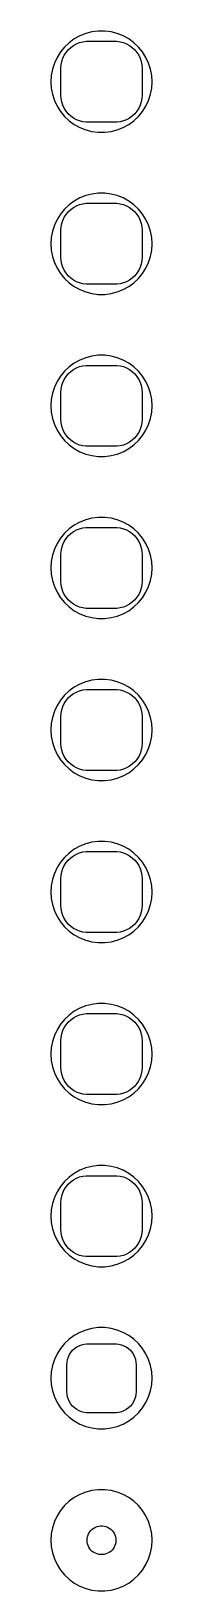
# Model space of a CAD drawing. Header units: metres. Extents: x -8 to 8, y 233 to 463.
import ezdxf

# ---------------------------------------------------------------- set-up
doc = ezdxf.new("R2010")
doc.units = ezdxf.units.M

msp = doc.modelspace()

# ---------------------------------------------------------------- linework, layer by layer
for p, q in [((-4.01869, 462.332), (-4.78067, 461.779)), ((-3.19334, 462.786), (-4.01869, 462.332)), ((-2.31763, 463.133), (-3.19334, 462.786)), ((-2.74951, 461.929), (-2.25116, 461.992)), ((-1.40535, 463.367), (-2.31763, 463.133)), ((-2.25116, 461.992), (2.25116, 461.992)), ((-0.470917, 463.485), (-1.40535, 463.367)), ((0.470917, 463.485), (-0.470917, 463.485)), ((1.40535, 463.367), (0.470917, 463.485)), ((2.31763, 463.133), (1.40535, 463.367)), ((2.25116, 461.992), (2.74951, 461.929)), ((3.19334, 462.786), (2.31763, 463.133)), ((4.01869, 462.332), (3.19334, 462.786)), ((4.78067, 461.779), (4.01869, 462.332)), ((-6.06763, 460.408), (-6.5723, 459.613)), ((-5.46725, 461.134), (-6.06763, 460.408)), ((-5.7191, 459.472), (-5.50522, 459.927)), ((-5.50522, 459.927), (-5.23605, 460.351)), ((-4.78067, 461.779), (-5.46725, 461.134)), ((-5.23605, 460.351), (-4.91586, 460.738)), ((-4.91586, 460.738), (-4.54968, 461.082)), ((-4.54968, 461.082), (-4.1433, 461.377)), ((-4.1433, 461.377), (-3.70311, 461.619)), ((-3.70311, 461.619), (-3.23605, 461.804)), ((-3.23605, 461.804), (-2.74951, 461.929)), ((2.74951, 461.929), (3.23605, 461.804)), ((3.23605, 461.804), (3.70311, 461.619)), ((3.70311, 461.619), (4.1433, 461.377)), ((4.1433, 461.377), (4.54968, 461.082)), ((4.54968, 461.082), (4.91586, 460.738)), ((5.46725, 461.134), (4.78067, 461.779)), ((4.91586, 460.738), (5.23605, 460.351)), ((5.23605, 460.351), (5.50522, 459.927)), ((6.06763, 460.408), (5.46725, 461.134)), ((5.50522, 459.927), (5.7191, 459.472)), ((6.5723, 459.613), (6.06763, 460.408)), ((-7.26436, 457.865), (-7.44086, 456.94)), ((-6.97331, 458.761), (-7.26436, 457.865)), ((-6.5723, 459.613), (-6.97331, 458.761)), ((-6, 458), (-5.96844, 458.501)), ((-6, 454), (-6, 458)), ((-5.96844, 458.501), (-5.87433, 458.995)), ((-5.87433, 458.995), (-5.7191, 459.472)), ((5.7191, 459.472), (5.87433, 458.995)), ((5.87433, 458.995), (5.96844, 458.501)), ((5.96844, 458.501), (6, 458)), ((6, 458), (6, 454)), ((6.97331, 458.761), (6.5723, 459.613)), ((7.26436, 457.865), (6.97331, 458.761)), ((7.44086, 456.94), (7.26436, 457.865)), ((-7.44086, 456.94), (-7.5, 456)), ((-7.5, 456), (-7.44086, 455.06)), ((-7.44086, 455.06), (-7.26436, 454.135)), ((7.26436, 454.135), (7.44086, 455.06)), ((7.5, 456), (7.44086, 456.94)), ((7.44086, 455.06), (7.5, 456)), ((-7.26436, 454.135), (-6.97331, 453.239)), ((-6.97331, 453.239), (-6.5723, 452.387)), ((-5.96844, 453.499), (-6, 454)), ((-5.87433, 453.005), (-5.96844, 453.499)), ((-5.7191, 452.528), (-5.87433, 453.005)), ((5.87433, 453.005), (5.7191, 452.528)), ((5.96844, 453.499), (5.87433, 453.005)), ((6, 454), (5.96844, 453.499)), ((6.5723, 452.387), (6.97331, 453.239)), ((6.97331, 453.239), (7.26436, 454.135)), ((-6.5723, 452.387), (-6.06763, 451.592)), ((-6.06763, 451.592), (-5.46725, 450.866)), ((-5.50522, 452.073), (-5.7191, 452.528)), ((-5.23605, 451.649), (-5.50522, 452.073)), ((-5.46725, 450.866), (-4.78067, 450.221)), ((-4.91586, 451.262), (-5.23605, 451.649)), ((-4.54968, 450.918), (-4.91586, 451.262)), ((-4.1433, 450.623), (-4.54968, 450.918)), ((-3.70311, 450.381), (-4.1433, 450.623)), ((4.1433, 450.623), (3.70311, 450.381)), ((4.54968, 450.918), (4.1433, 450.623)), ((4.91586, 451.262), (4.54968, 450.918)), ((4.78067, 450.221), (5.46725, 450.866)), ((5.23605, 451.649), (4.91586, 451.262)), ((5.50522, 452.073), (5.23605, 451.649)), ((5.46725, 450.866), (6.06763, 451.592)), ((5.7191, 452.528), (5.50522, 452.073)), ((6.06763, 451.592), (6.5723, 452.387)), ((-4.78067, 450.221), (-4.01869, 449.668)), ((-4.01869, 449.668), (-3.19334, 449.214)), ((-3.23605, 450.196), (-3.70311, 450.381)), ((-2.74951, 450.071), (-3.23605, 450.196)), ((-3.19334, 449.214), (-2.31763, 448.867)), ((-2.25116, 450.008), (-2.74951, 450.071)), ((-2.31763, 448.867), (-1.40535, 448.633)), ((2.25116, 450.008), (-2.25116, 450.008)), ((-1.40535, 448.633), (-0.470917, 448.515)), ((-0.470917, 448.515), (0.470917, 448.515)), ((0.470917, 448.515), (1.40535, 448.633)), ((1.40535, 448.633), (2.31763, 448.867)), ((2.74951, 450.071), (2.25116, 450.008)), ((2.31763, 448.867), (3.19334, 449.214)), ((3.23605, 450.196), (2.74951, 450.071)), ((3.19334, 449.214), (4.01869, 449.668)), ((3.70311, 450.381), (3.23605, 450.196)), ((4.01869, 449.668), (4.78067, 450.221)), ((-2.31763, 439.133), (-3.19334, 438.786)), ((-1.40535, 439.367), (-2.31763, 439.133)), ((-0.470917, 439.485), (-1.40535, 439.367)), ((0.470917, 439.485), (-0.470917, 439.485)), ((1.40535, 439.367), (0.470917, 439.485)), ((2.31763, 439.133), (1.40535, 439.367)), ((3.19334, 438.786), (2.31763, 439.133)), ((-5.46725, 437.134), (-6.06763, 436.408)), ((-4.78067, 437.779), (-5.46725, 437.134)), ((-5.23605, 436.351), (-4.91586, 436.738)), ((-4.91586, 436.738), (-4.54968, 437.082)), ((-4.01869, 438.332), (-4.78067, 437.779)), ((-4.54968, 437.082), (-4.1433, 437.377)), ((-4.1433, 437.377), (-3.70311, 437.619)), ((-3.19334, 438.786), (-4.01869, 438.332)), ((-3.70311, 437.619), (-3.23605, 437.804)), ((-3.23605, 437.804), (-2.74951, 437.929)), ((-2.74951, 437.929), (-2.25116, 437.992)), ((-2.25116, 437.992), (2.25116, 437.992)), ((2.25116, 437.992), (2.74951, 437.929)), ((2.74951, 437.929), (3.23605, 437.804)), ((4.01869, 438.332), (3.19334, 438.786)), ((3.23605, 437.804), (3.70311, 437.619)), ((3.70311, 437.619), (4.1433, 437.377)), ((4.78067, 437.779), (4.01869, 438.332)), ((4.1433, 437.377), (4.54968, 437.082)), ((4.54968, 437.082), (4.91586, 436.738)), ((5.46725, 437.134), (4.78067, 437.779)), ((4.91586, 436.738), (5.23605, 436.351)), ((6.06763, 436.408), (5.46725, 437.134)), ((-6.97331, 434.761), (-7.26436, 433.865)), ((-6.5723, 435.613), (-6.97331, 434.761)), ((-6.06763, 436.408), (-6.5723, 435.613)), ((-6, 434), (-5.96844, 434.501)), ((-5.96844, 434.501), (-5.87433, 434.995)), ((-5.87433, 434.995), (-5.7191, 435.472)), ((-5.7191, 435.472), (-5.50522, 435.927)), ((-5.50522, 435.927), (-5.23605, 436.351)), ((5.23605, 436.351), (5.50522, 435.927)), ((5.50522, 435.927), (5.7191, 435.472)), ((5.7191, 435.472), (5.87433, 434.995)), ((5.87433, 434.995), (5.96844, 434.501)), ((5.96844, 434.501), (6, 434)), ((6.5723, 435.613), (6.06763, 436.408)), ((6.97331, 434.761), (6.5723, 435.613)), ((7.26436, 433.865), (6.97331, 434.761)), ((-7.44086, 432.94), (-7.5, 432)), ((-7.5, 432), (-7.44086, 431.06)), ((-7.26436, 433.865), (-7.44086, 432.94)), ((-6, 430), (-6, 434)), ((6, 434), (6, 430)), ((7.44086, 432.94), (7.26436, 433.865)), ((7.5, 432), (7.44086, 432.94)), ((7.44086, 431.06), (7.5, 432)), ((-7.44086, 431.06), (-7.26436, 430.135)), ((-7.26436, 430.135), (-6.97331, 429.239)), ((-5.96844, 429.499), (-6, 430)), ((6, 430), (5.96844, 429.499)), ((6.97331, 429.239), (7.26436, 430.135)), ((7.26436, 430.135), (7.44086, 431.06)), ((-6.97331, 429.239), (-6.5723, 428.387)), ((-6.5723, 428.387), (-6.06763, 427.592)), ((-6.06763, 427.592), (-5.46725, 426.866)), ((-5.87433, 429.005), (-5.96844, 429.499)), ((-5.7191, 428.528), (-5.87433, 429.005)), ((-5.50522, 428.073), (-5.7191, 428.528)), ((-5.23605, 427.649), (-5.50522, 428.073)), ((-4.91586, 427.262), (-5.23605, 427.649)), ((5.23605, 427.649), (4.91586, 427.262)), ((5.50522, 428.073), (5.23605, 427.649)), ((5.46725, 426.866), (6.06763, 427.592)), ((5.7191, 428.528), (5.50522, 428.073)), ((5.87433, 429.005), (5.7191, 428.528)), ((5.96844, 429.499), (5.87433, 429.005)), ((6.06763, 427.592), (6.5723, 428.387)), ((6.5723, 428.387), (6.97331, 429.239)), ((-5.46725, 426.866), (-4.78067, 426.221)), ((-4.54968, 426.918), (-4.91586, 427.262)), ((-4.78067, 426.221), (-4.01869, 425.668)), ((-4.1433, 426.623), (-4.54968, 426.918)), ((-3.70311, 426.381), (-4.1433, 426.623)), ((-4.01869, 425.668), (-3.19334, 425.214)), ((-3.23605, 426.196), (-3.70311, 426.381)), ((-2.74951, 426.071), (-3.23605, 426.196)), ((-3.19334, 425.214), (-2.31763, 424.867)), ((-2.25116, 426.008), (-2.74951, 426.071)), ((2.25116, 426.008), (-2.25116, 426.008)), ((2.74951, 426.071), (2.25116, 426.008)), ((2.31763, 424.867), (3.19334, 425.214)), ((3.23605, 426.196), (2.74951, 426.071)), ((3.19334, 425.214), (4.01869, 425.668)), ((3.70311, 426.381), (3.23605, 426.196)), ((4.1433, 426.623), (3.70311, 426.381)), ((4.01869, 425.668), (4.78067, 426.221)), ((4.54968, 426.918), (4.1433, 426.623)), ((4.91586, 427.262), (4.54968, 426.918)), ((4.78067, 426.221), (5.46725, 426.866)), ((-2.31763, 424.867), (-1.40535, 424.633)), ((-1.40535, 424.633), (-0.470917, 424.515)), ((-0.470917, 424.515), (0.470917, 424.515)), ((0.470917, 424.515), (1.40535, 424.633)), ((1.40535, 424.633), (2.31763, 424.867)), ((-4.78067, 413.779), (-5.46725, 413.134)), ((-4.01869, 414.332), (-4.78067, 413.779)), ((-4.1433, 413.377), (-3.70311, 413.619)), ((-3.19334, 414.786), (-4.01869, 414.332)), ((-3.70311, 413.619), (-3.23605, 413.804)), ((-3.23605, 413.804), (-2.74951, 413.929)), ((-2.31763, 415.133), (-3.19334, 414.786)), ((-2.74951, 413.929), (-2.25116, 413.992)), ((-1.40535, 415.367), (-2.31763, 415.133)), ((-2.25116, 413.992), (2.25116, 413.992)), ((-0.470917, 415.485), (-1.40535, 415.367)), ((0.470917, 415.485), (-0.470917, 415.485)), ((1.40535, 415.367), (0.470917, 415.485)), ((2.31763, 415.133), (1.40535, 415.367)), ((2.25116, 413.992), (2.74951, 413.929)), ((3.19334, 414.786), (2.31763, 415.133)), ((2.74951, 413.929), (3.23605, 413.804)), ((4.01869, 414.332), (3.19334, 414.786)), ((3.23605, 413.804), (3.70311, 413.619)), ((3.70311, 413.619), (4.1433, 413.377)), ((4.78067, 413.779), (4.01869, 414.332)), ((5.46725, 413.134), (4.78067, 413.779)), ((-6.5723, 411.613), (-6.97331, 410.761)), ((-6.06763, 412.408), (-6.5723, 411.613)), ((-5.46725, 413.134), (-6.06763, 412.408)), ((-5.87433, 410.995), (-5.7191, 411.472)), ((-5.7191, 411.472), (-5.50522, 411.927)), ((-5.50522, 411.927), (-5.23605, 412.351)), ((-5.23605, 412.351), (-4.91586, 412.738)), ((-4.91586, 412.738), (-4.54968, 413.082)), ((-4.54968, 413.082), (-4.1433, 413.377)), ((4.1433, 413.377), (4.54968, 413.082)), ((4.54968, 413.082), (4.91586, 412.738)), ((4.91586, 412.738), (5.23605, 412.351)), ((5.23605, 412.351), (5.50522, 411.927)), ((6.06763, 412.408), (5.46725, 413.134)), ((5.50522, 411.927), (5.7191, 411.472)), ((5.7191, 411.472), (5.87433, 410.995)), ((6.5723, 411.613), (6.06763, 412.408)), ((6.97331, 410.761), (6.5723, 411.613)), ((-7.44086, 408.94), (-7.5, 408)), ((-7.26436, 409.865), (-7.44086, 408.94)), ((-6.97331, 410.761), (-7.26436, 409.865)), ((-6, 410), (-5.96844, 410.501)), ((-6, 406), (-6, 410)), ((-5.96844, 410.501), (-5.87433, 410.995)), ((5.87433, 410.995), (5.96844, 410.501)), ((5.96844, 410.501), (6, 410)), ((6, 410), (6, 406)), ((7.26436, 409.865), (6.97331, 410.761)), ((7.44086, 408.94), (7.26436, 409.865)), ((7.5, 408), (7.44086, 408.94)), ((-7.5, 408), (-7.44086, 407.06)), ((-7.44086, 407.06), (-7.26436, 406.135)), ((7.26436, 406.135), (7.44086, 407.06)), ((7.44086, 407.06), (7.5, 408)), ((-7.26436, 406.135), (-6.97331, 405.239)), ((-6.97331, 405.239), (-6.5723, 404.387)), ((-6.5723, 404.387), (-6.06763, 403.592)), ((-5.96844, 405.499), (-6, 406)), ((-5.87433, 405.005), (-5.96844, 405.499)), ((-5.7191, 404.528), (-5.87433, 405.005)), ((-5.50522, 404.073), (-5.7191, 404.528)), ((5.7191, 404.528), (5.50522, 404.073)), ((5.87433, 405.005), (5.7191, 404.528)), ((5.96844, 405.499), (5.87433, 405.005)), ((6, 406), (5.96844, 405.499)), ((6.06763, 403.592), (6.5723, 404.387)), ((6.5723, 404.387), (6.97331, 405.239)), ((6.97331, 405.239), (7.26436, 406.135)), ((-6.06763, 403.592), (-5.46725, 402.866)), ((-5.23605, 403.649), (-5.50522, 404.073)), ((-5.46725, 402.866), (-4.78067, 402.221)), ((-4.91586, 403.262), (-5.23605, 403.649)), ((-4.54968, 402.918), (-4.91586, 403.262)), ((-4.78067, 402.221), (-4.01869, 401.668)), ((-4.1433, 402.623), (-4.54968, 402.918)), ((-3.70311, 402.381), (-4.1433, 402.623)), ((-3.23605, 402.196), (-3.70311, 402.381)), ((-2.74951, 402.071), (-3.23605, 402.196)), ((-2.25116, 402.008), (-2.74951, 402.071)), ((2.25116, 402.008), (-2.25116, 402.008)), ((2.74951, 402.071), (2.25116, 402.008)), ((3.23605, 402.196), (2.74951, 402.071)), ((3.70311, 402.381), (3.23605, 402.196)), ((4.1433, 402.623), (3.70311, 402.381)), ((4.01869, 401.668), (4.78067, 402.221)), ((4.54968, 402.918), (4.1433, 402.623)), ((4.91586, 403.262), (4.54968, 402.918)), ((4.78067, 402.221), (5.46725, 402.866)), ((5.23605, 403.649), (4.91586, 403.262)), ((5.50522, 404.073), (5.23605, 403.649)), ((5.46725, 402.866), (6.06763, 403.592)), ((-4.01869, 401.668), (-3.19334, 401.214)), ((-3.19334, 401.214), (-2.31763, 400.867)), ((-2.31763, 400.867), (-1.40535, 400.633)), ((-1.40535, 400.633), (-0.470917, 400.515)), ((-0.470917, 400.515), (0.470917, 400.515)), ((0.470917, 400.515), (1.40535, 400.633)), ((1.40535, 400.633), (2.31763, 400.867)), ((2.31763, 400.867), (3.19334, 401.214)), ((3.19334, 401.214), (4.01869, 401.668)), ((-3.19334, 390.786), (-4.01869, 390.332)), ((-2.31763, 391.133), (-3.19334, 390.786)), ((-1.40535, 391.367), (-2.31763, 391.133)), ((-0.470917, 391.485), (-1.40535, 391.367)), ((0.470917, 391.485), (-0.470917, 391.485)), ((1.40535, 391.367), (0.470917, 391.485)), ((2.31763, 391.133), (1.40535, 391.367)), ((3.19334, 390.786), (2.31763, 391.133)), ((4.01869, 390.332), (3.19334, 390.786)), ((-6.06763, 388.408), (-6.5723, 387.613)), ((-5.46725, 389.134), (-6.06763, 388.408)), ((-5.50522, 387.927), (-5.23605, 388.351)), ((-4.78067, 389.779), (-5.46725, 389.134)), ((-5.23605, 388.351), (-4.91586, 388.738)), ((-4.91586, 388.738), (-4.54968, 389.082)), ((-4.01869, 390.332), (-4.78067, 389.779)), ((-4.54968, 389.082), (-4.1433, 389.377)), ((-4.1433, 389.377), (-3.70311, 389.619)), ((-3.70311, 389.619), (-3.23605, 389.804)), ((-3.23605, 389.804), (-2.74951, 389.929)), ((-2.74951, 389.929), (-2.25116, 389.992)), ((-2.25116, 389.992), (2.25116, 389.992)), ((2.25116, 389.992), (2.74951, 389.929)), ((2.74951, 389.929), (3.23605, 389.804)), ((3.23605, 389.804), (3.70311, 389.619)), ((3.70311, 389.619), (4.1433, 389.377)), ((4.78067, 389.779), (4.01869, 390.332)), ((4.1433, 389.377), (4.54968, 389.082)), ((4.54968, 389.082), (4.91586, 388.738)), ((5.46725, 389.134), (4.78067, 389.779)), ((4.91586, 388.738), (5.23605, 388.351)), ((5.23605, 388.351), (5.50522, 387.927)), ((6.06763, 388.408), (5.46725, 389.134)), ((6.5723, 387.613), (6.06763, 388.408)), ((-7.26436, 385.865), (-7.44086, 384.94)), ((-6.97331, 386.761), (-7.26436, 385.865)), ((-6.5723, 387.613), (-6.97331, 386.761)), ((-6, 386), (-5.96844, 386.501)), ((-6, 382), (-6, 386)), ((-5.96844, 386.501), (-5.87433, 386.995)), ((-5.87433, 386.995), (-5.7191, 387.472)), ((-5.7191, 387.472), (-5.50522, 387.927)), ((5.50522, 387.927), (5.7191, 387.472)), ((5.7191, 387.472), (5.87433, 386.995)), ((5.87433, 386.995), (5.96844, 386.501)), ((5.96844, 386.501), (6, 386)), ((6, 386), (6, 382)), ((6.97331, 386.761), (6.5723, 387.613)), ((7.26436, 385.865), (6.97331, 386.761)), ((7.44086, 384.94), (7.26436, 385.865)), ((-7.44086, 384.94), (-7.5, 384)), ((-7.5, 384), (-7.44086, 383.06)), ((7.5, 384), (7.44086, 384.94)), ((7.44086, 383.06), (7.5, 384)), ((-7.44086, 383.06), (-7.26436, 382.135)), ((-7.26436, 382.135), (-6.97331, 381.239)), ((-6.97331, 381.239), (-6.5723, 380.387)), ((-5.96844, 381.499), (-6, 382)), ((-5.87433, 381.005), (-5.96844, 381.499)), ((5.96844, 381.499), (5.87433, 381.005)), ((6, 382), (5.96844, 381.499)), ((6.5723, 380.387), (6.97331, 381.239)), ((6.97331, 381.239), (7.26436, 382.135)), ((7.26436, 382.135), (7.44086, 383.06)), ((-6.5723, 380.387), (-6.06763, 379.592)), ((-6.06763, 379.592), (-5.46725, 378.866)), ((-5.7191, 380.528), (-5.87433, 381.005)), ((-5.50522, 380.073), (-5.7191, 380.528)), ((-5.23605, 379.649), (-5.50522, 380.073)), ((-5.46725, 378.866), (-4.78067, 378.221)), ((-4.91586, 379.262), (-5.23605, 379.649)), ((-4.54968, 378.918), (-4.91586, 379.262)), ((-4.1433, 378.623), (-4.54968, 378.918)), ((4.54968, 378.918), (4.1433, 378.623)), ((4.91586, 379.262), (4.54968, 378.918)), ((4.78067, 378.221), (5.46725, 378.866)), ((5.23605, 379.649), (4.91586, 379.262)), ((5.50522, 380.073), (5.23605, 379.649)), ((5.46725, 378.866), (6.06763, 379.592)), ((5.7191, 380.528), (5.50522, 380.073)), ((5.87433, 381.005), (5.7191, 380.528)), ((6.06763, 379.592), (6.5723, 380.387)), ((-4.78067, 378.221), (-4.01869, 377.668)), ((-3.70311, 378.381), (-4.1433, 378.623)), ((-4.01869, 377.668), (-3.19334, 377.214)), ((-3.23605, 378.196), (-3.70311, 378.381)), ((-2.74951, 378.071), (-3.23605, 378.196)), ((-3.19334, 377.214), (-2.31763, 376.867)), ((-2.25116, 378.008), (-2.74951, 378.071)), ((-2.31763, 376.867), (-1.40535, 376.633)), ((2.25116, 378.008), (-2.25116, 378.008)), ((-1.40535, 376.633), (-0.470917, 376.515)), ((-0.470917, 376.515), (0.470917, 376.515)), ((0.470917, 376.515), (1.40535, 376.633)), ((1.40535, 376.633), (2.31763, 376.867)), ((2.74951, 378.071), (2.25116, 378.008)), ((2.31763, 376.867), (3.19334, 377.214)), ((3.23605, 378.196), (2.74951, 378.071)), ((3.19334, 377.214), (4.01869, 377.668)), ((3.70311, 378.381), (3.23605, 378.196)), ((4.1433, 378.623), (3.70311, 378.381)), ((4.01869, 377.668), (4.78067, 378.221)), ((-1.40535, 367.367), (-2.31763, 367.133)), ((-0.470917, 367.485), (-1.40535, 367.367)), ((0.470917, 367.485), (-0.470917, 367.485)), ((1.40535, 367.367), (0.470917, 367.485)), ((2.31763, 367.133), (1.40535, 367.367)), ((-5.46725, 365.134), (-6.06763, 364.408)), ((-4.78067, 365.779), (-5.46725, 365.134)), ((-4.91586, 364.738), (-4.54968, 365.082)), ((-4.01869, 366.332), (-4.78067, 365.779)), ((-4.54968, 365.082), (-4.1433, 365.377)), ((-4.1433, 365.377), (-3.70311, 365.619)), ((-3.19334, 366.786), (-4.01869, 366.332)), ((-3.70311, 365.619), (-3.23605, 365.804)), ((-3.23605, 365.804), (-2.74951, 365.929)), ((-2.31763, 367.133), (-3.19334, 366.786)), ((-2.74951, 365.929), (-2.25116, 365.992)), ((-2.25116, 365.992), (2.25116, 365.992)), ((2.25116, 365.992), (2.74951, 365.929)), ((3.19334, 366.786), (2.31763, 367.133)), ((2.74951, 365.929), (3.23605, 365.804)), ((4.01869, 366.332), (3.19334, 366.786)), ((3.23605, 365.804), (3.70311, 365.619)), ((3.70311, 365.619), (4.1433, 365.377)), ((4.78067, 365.779), (4.01869, 366.332)), ((4.1433, 365.377), (4.54968, 365.082)), ((4.54968, 365.082), (4.91586, 364.738)), ((5.46725, 365.134), (4.78067, 365.779)), ((6.06763, 364.408), (5.46725, 365.134)), ((-6.97331, 362.761), (-7.26436, 361.865)), ((-6.5723, 363.613), (-6.97331, 362.761)), ((-6.06763, 364.408), (-6.5723, 363.613)), ((-5.96844, 362.501), (-5.87433, 362.995)), ((-5.87433, 362.995), (-5.7191, 363.472)), ((-5.7191, 363.472), (-5.50522, 363.927)), ((-5.50522, 363.927), (-5.23605, 364.351)), ((-5.23605, 364.351), (-4.91586, 364.738)), ((4.91586, 364.738), (5.23605, 364.351)), ((5.23605, 364.351), (5.50522, 363.927)), ((5.50522, 363.927), (5.7191, 363.472)), ((5.7191, 363.472), (5.87433, 362.995)), ((5.87433, 362.995), (5.96844, 362.501)), ((6.5723, 363.613), (6.06763, 364.408)), ((6.97331, 362.761), (6.5723, 363.613)), ((7.26436, 361.865), (6.97331, 362.761)), ((-7.44086, 360.94), (-7.5, 360)), ((-7.26436, 361.865), (-7.44086, 360.94)), ((-6, 362), (-5.96844, 362.501)), ((-6, 358), (-6, 362)), ((5.96844, 362.501), (6, 362)), ((6, 362), (6, 358)), ((7.44086, 360.94), (7.26436, 361.865)), ((7.5, 360), (7.44086, 360.94)), ((-7.5, 360), (-7.44086, 359.06)), ((-7.44086, 359.06), (-7.26436, 358.135)), ((-7.26436, 358.135), (-6.97331, 357.239)), ((6.97331, 357.239), (7.26436, 358.135)), ((7.26436, 358.135), (7.44086, 359.06)), ((7.44086, 359.06), (7.5, 360)), ((-6.97331, 357.239), (-6.5723, 356.387)), ((-6.5723, 356.387), (-6.06763, 355.592)), ((-5.96844, 357.499), (-6, 358)), ((-5.87433, 357.005), (-5.96844, 357.499)), ((-5.7191, 356.528), (-5.87433, 357.005)), ((-5.50522, 356.073), (-5.7191, 356.528)), ((-5.23605, 355.649), (-5.50522, 356.073)), ((5.50522, 356.073), (5.23605, 355.649)), ((5.7191, 356.528), (5.50522, 356.073)), ((5.87433, 357.005), (5.7191, 356.528)), ((5.96844, 357.499), (5.87433, 357.005)), ((6, 358), (5.96844, 357.499)), ((6.06763, 355.592), (6.5723, 356.387)), ((6.5723, 356.387), (6.97331, 357.239)), ((-6.06763, 355.592), (-5.46725, 354.866)), ((-5.46725, 354.866), (-4.78067, 354.221)), ((-4.91586, 355.262), (-5.23605, 355.649)), ((-4.54968, 354.918), (-4.91586, 355.262)), ((-4.78067, 354.221), (-4.01869, 353.668)), ((-4.1433, 354.623), (-4.54968, 354.918)), ((-3.70311, 354.381), (-4.1433, 354.623)), ((-4.01869, 353.668), (-3.19334, 353.214)), ((-3.23605, 354.196), (-3.70311, 354.381)), ((-2.74951, 354.071), (-3.23605, 354.196)), ((-2.25116, 354.008), (-2.74951, 354.071)), ((2.25116, 354.008), (-2.25116, 354.008)), ((2.74951, 354.071), (2.25116, 354.008)), ((3.23605, 354.196), (2.74951, 354.071)), ((3.19334, 353.214), (4.01869, 353.668)), ((3.70311, 354.381), (3.23605, 354.196)), ((4.1433, 354.623), (3.70311, 354.381)), ((4.01869, 353.668), (4.78067, 354.221)), ((4.54968, 354.918), (4.1433, 354.623)), ((4.91586, 355.262), (4.54968, 354.918)), ((4.78067, 354.221), (5.46725, 354.866)), ((5.23605, 355.649), (4.91586, 355.262)), ((5.46725, 354.866), (6.06763, 355.592)), ((-3.19334, 353.214), (-2.31763, 352.867)), ((-2.31763, 352.867), (-1.40535, 352.633)), ((-1.40535, 352.633), (-0.470917, 352.515)), ((-0.470917, 352.515), (0.470917, 352.515)), ((0.470917, 352.515), (1.40535, 352.633)), ((1.40535, 352.633), (2.31763, 352.867)), ((2.31763, 352.867), (3.19334, 353.214)), ((-4.01869, 342.332), (-4.78067, 341.779)), ((-3.19334, 342.786), (-4.01869, 342.332)), ((-3.23605, 341.804), (-2.74951, 341.929)), ((-2.31763, 343.133), (-3.19334, 342.786)), ((-2.74951, 341.929), (-2.25116, 341.992)), ((-1.40535, 343.367), (-2.31763, 343.133)), ((-2.25116, 341.992), (2.25116, 341.992)), ((-0.470917, 343.485), (-1.40535, 343.367)), ((0.470917, 343.485), (-0.470917, 343.485)), ((1.40535, 343.367), (0.470917, 343.485)), ((2.31763, 343.133), (1.40535, 343.367)), ((2.25116, 341.992), (2.74951, 341.929)), ((3.19334, 342.786), (2.31763, 343.133)), ((2.74951, 341.929), (3.23605, 341.804)), ((4.01869, 342.332), (3.19334, 342.786)), ((4.78067, 341.779), (4.01869, 342.332)), ((-6.5723, 339.613), (-6.97331, 338.761)), ((-6.06763, 340.408), (-6.5723, 339.613)), ((-5.46725, 341.134), (-6.06763, 340.408)), ((-5.7191, 339.472), (-5.50522, 339.927)), ((-5.50522, 339.927), (-5.23605, 340.351)), ((-4.78067, 341.779), (-5.46725, 341.134)), ((-5.23605, 340.351), (-4.91586, 340.738)), ((-4.91586, 340.738), (-4.54968, 341.082)), ((-4.54968, 341.082), (-4.1433, 341.377)), ((-4.1433, 341.377), (-3.70311, 341.619)), ((-3.70311, 341.619), (-3.23605, 341.804)), ((3.23605, 341.804), (3.70311, 341.619)), ((3.70311, 341.619), (4.1433, 341.377)), ((4.1433, 341.377), (4.54968, 341.082)), ((4.54968, 341.082), (4.91586, 340.738)), ((5.46725, 341.134), (4.78067, 341.779)), ((4.91586, 340.738), (5.23605, 340.351)), ((5.23605, 340.351), (5.50522, 339.927)), ((6.06763, 340.408), (5.46725, 341.134)), ((5.50522, 339.927), (5.7191, 339.472)), ((6.5723, 339.613), (6.06763, 340.408)), ((6.97331, 338.761), (6.5723, 339.613)), ((-7.26436, 337.865), (-7.44086, 336.94)), ((-6.97331, 338.761), (-7.26436, 337.865)), ((-6, 338), (-5.96844, 338.501)), ((-6, 334), (-6, 338)), ((-5.96844, 338.501), (-5.87433, 338.995)), ((-5.87433, 338.995), (-5.7191, 339.472)), ((5.7191, 339.472), (5.87433, 338.995)), ((5.87433, 338.995), (5.96844, 338.501)), ((5.96844, 338.501), (6, 338)), ((6, 338), (6, 334)), ((7.26436, 337.865), (6.97331, 338.761)), ((7.44086, 336.94), (7.26436, 337.865)), ((-7.44086, 336.94), (-7.5, 336)), ((-7.5, 336), (-7.44086, 335.06)), ((-7.44086, 335.06), (-7.26436, 334.135)), ((7.26436, 334.135), (7.44086, 335.06)), ((7.5, 336), (7.44086, 336.94)), ((7.44086, 335.06), (7.5, 336)), ((-7.26436, 334.135), (-6.97331, 333.239)), ((-6.97331, 333.239), (-6.5723, 332.387)), ((-5.96844, 333.499), (-6, 334)), ((-5.87433, 333.005), (-5.96844, 333.499)), ((-5.7191, 332.528), (-5.87433, 333.005)), ((5.87433, 333.005), (5.7191, 332.528)), ((5.96844, 333.499), (5.87433, 333.005)), ((6, 334), (5.96844, 333.499)), ((6.5723, 332.387), (6.97331, 333.239)), ((6.97331, 333.239), (7.26436, 334.135)), ((-6.5723, 332.387), (-6.06763, 331.592)), ((-6.06763, 331.592), (-5.46725, 330.866)), ((-5.50522, 332.073), (-5.7191, 332.528)), ((-5.23605, 331.649), (-5.50522, 332.073)), ((-5.46725, 330.866), (-4.78067, 330.221)), ((-4.91586, 331.262), (-5.23605, 331.649)), ((-4.54968, 330.918), (-4.91586, 331.262)), ((-4.1433, 330.623), (-4.54968, 330.918)), ((-3.70311, 330.381), (-4.1433, 330.623)), ((-3.23605, 330.196), (-3.70311, 330.381)), ((3.70311, 330.381), (3.23605, 330.196)), ((4.1433, 330.623), (3.70311, 330.381)), ((4.54968, 330.918), (4.1433, 330.623)), ((4.91586, 331.262), (4.54968, 330.918)), ((4.78067, 330.221), (5.46725, 330.866)), ((5.23605, 331.649), (4.91586, 331.262)), ((5.50522, 332.073), (5.23605, 331.649)), ((5.46725, 330.866), (6.06763, 331.592)), ((5.7191, 332.528), (5.50522, 332.073)), ((6.06763, 331.592), (6.5723, 332.387)), ((-4.78067, 330.221), (-4.01869, 329.668)), ((-4.01869, 329.668), (-3.19334, 329.214)), ((-2.74951, 330.071), (-3.23605, 330.196)), ((-3.19334, 329.214), (-2.31763, 328.867)), ((-2.25116, 330.008), (-2.74951, 330.071)), ((-2.31763, 328.867), (-1.40535, 328.633)), ((2.25116, 330.008), (-2.25116, 330.008)), ((-1.40535, 328.633), (-0.470917, 328.515)), ((-0.470917, 328.515), (0.470917, 328.515)), ((0.470917, 328.515), (1.40535, 328.633)), ((1.40535, 328.633), (2.31763, 328.867)), ((2.74951, 330.071), (2.25116, 330.008)), ((2.31763, 328.867), (3.19334, 329.214)), ((3.23605, 330.196), (2.74951, 330.071)), ((3.19334, 329.214), (4.01869, 329.668)), ((4.01869, 329.668), (4.78067, 330.221)), ((-3.19334, 318.786), (-4.01869, 318.332)), ((-2.31763, 319.133), (-3.19334, 318.786)), ((-1.40535, 319.367), (-2.31763, 319.133)), ((-0.470917, 319.485), (-1.40535, 319.367)), ((0.470917, 319.485), (-0.470917, 319.485)), ((1.40535, 319.367), (0.470917, 319.485)), ((2.31763, 319.133), (1.40535, 319.367)), ((3.19334, 318.786), (2.31763, 319.133)), ((4.01869, 318.332), (3.19334, 318.786)), ((-5.46725, 317.134), (-6.06763, 316.408)), ((-4.78067, 317.779), (-5.46725, 317.134)), ((-5.23605, 316.351), (-4.91586, 316.738)), ((-4.91586, 316.738), (-4.54968, 317.082)), ((-4.01869, 318.332), (-4.78067, 317.779)), ((-4.54968, 317.082), (-4.1433, 317.377)), ((-4.1433, 317.377), (-3.70311, 317.619)), ((-3.70311, 317.619), (-3.23605, 317.804)), ((-3.23605, 317.804), (-2.74951, 317.929)), ((-2.74951, 317.929), (-2.25116, 317.992)), ((-2.25116, 317.992), (2.25116, 317.992)), ((2.25116, 317.992), (2.74951, 317.929)), ((2.74951, 317.929), (3.23605, 317.804)), ((3.23605, 317.804), (3.70311, 317.619)), ((3.70311, 317.619), (4.1433, 317.377)), ((4.78067, 317.779), (4.01869, 318.332)), ((4.1433, 317.377), (4.54968, 317.082)), ((4.54968, 317.082), (4.91586, 316.738)), ((5.46725, 317.134), (4.78067, 317.779)), ((4.91586, 316.738), (5.23605, 316.351)), ((6.06763, 316.408), (5.46725, 317.134)), ((-6.97331, 314.761), (-7.26436, 313.865)), ((-6.5723, 315.613), (-6.97331, 314.761)), ((-6.06763, 316.408), (-6.5723, 315.613)), ((-6, 314), (-5.96844, 314.501)), ((-5.96844, 314.501), (-5.87433, 314.995)), ((-5.87433, 314.995), (-5.7191, 315.472)), ((-5.7191, 315.472), (-5.50522, 315.927)), ((-5.50522, 315.927), (-5.23605, 316.351)), ((5.23605, 316.351), (5.50522, 315.927)), ((5.50522, 315.927), (5.7191, 315.472)), ((5.7191, 315.472), (5.87433, 314.995)), ((5.87433, 314.995), (5.96844, 314.501)), ((5.96844, 314.501), (6, 314)), ((6.5723, 315.613), (6.06763, 316.408)), ((6.97331, 314.761), (6.5723, 315.613)), ((7.26436, 313.865), (6.97331, 314.761)), ((-7.44086, 312.94), (-7.5, 312)), ((-7.5, 312), (-7.44086, 311.06)), ((-7.26436, 313.865), (-7.44086, 312.94)), ((-6, 310), (-6, 314)), ((6, 314), (6, 310)), ((7.44086, 312.94), (7.26436, 313.865)), ((7.5, 312), (7.44086, 312.94)), ((7.44086, 311.06), (7.5, 312)), ((-7.44086, 311.06), (-7.26436, 310.135)), ((-7.26436, 310.135), (-6.97331, 309.239)), ((-5.96844, 309.499), (-6, 310)), ((6, 310), (5.96844, 309.499)), ((6.97331, 309.239), (7.26436, 310.135)), ((7.26436, 310.135), (7.44086, 311.06)), ((-6.97331, 309.239), (-6.5723, 308.387)), ((-6.5723, 308.387), (-6.06763, 307.592)), ((-6.06763, 307.592), (-5.46725, 306.866)), ((-5.87433, 309.005), (-5.96844, 309.499)), ((-5.7191, 308.528), (-5.87433, 309.005)), ((-5.50522, 308.073), (-5.7191, 308.528)), ((-5.23605, 307.649), (-5.50522, 308.073)), ((-4.91586, 307.262), (-5.23605, 307.649)), ((-4.54968, 306.918), (-4.91586, 307.262)), ((4.91586, 307.262), (4.54968, 306.918)), ((5.23605, 307.649), (4.91586, 307.262)), ((5.50522, 308.073), (5.23605, 307.649)), ((5.46725, 306.866), (6.06763, 307.592)), ((5.7191, 308.528), (5.50522, 308.073)), ((5.87433, 309.005), (5.7191, 308.528)), ((5.96844, 309.499), (5.87433, 309.005)), ((6.06763, 307.592), (6.5723, 308.387)), ((6.5723, 308.387), (6.97331, 309.239)), ((-5.46725, 306.866), (-4.78067, 306.221)), ((-4.78067, 306.221), (-4.01869, 305.668)), ((-4.1433, 306.623), (-4.54968, 306.918)), ((-3.70311, 306.381), (-4.1433, 306.623)), ((-4.01869, 305.668), (-3.19334, 305.214)), ((-3.23605, 306.196), (-3.70311, 306.381)), ((-2.74951, 306.071), (-3.23605, 306.196)), ((-3.19334, 305.214), (-2.31763, 304.867)), ((-2.25116, 306.008), (-2.74951, 306.071)), ((2.25116, 306.008), (-2.25116, 306.008)), ((2.74951, 306.071), (2.25116, 306.008)), ((2.31763, 304.867), (3.19334, 305.214)), ((3.23605, 306.196), (2.74951, 306.071)), ((3.19334, 305.214), (4.01869, 305.668)), ((3.70311, 306.381), (3.23605, 306.196)), ((4.1433, 306.623), (3.70311, 306.381)), ((4.01869, 305.668), (4.78067, 306.221)), ((4.54968, 306.918), (4.1433, 306.623)), ((4.78067, 306.221), (5.46725, 306.866)), ((-2.31763, 304.867), (-1.40535, 304.633)), ((-1.40535, 304.633), (-0.470917, 304.515)), ((-0.470917, 304.515), (0.470917, 304.515)), ((0.470917, 304.515), (1.40535, 304.633)), ((1.40535, 304.633), (2.31763, 304.867)), ((-4.78067, 293.779), (-5.46725, 293.134)), ((-4.01869, 294.332), (-4.78067, 293.779)), ((-4.54968, 293.082), (-4.1433, 293.377)), ((-4.1433, 293.377), (-3.70311, 293.619)), ((-3.19334, 294.786), (-4.01869, 294.332)), ((-3.70311, 293.619), (-3.23605, 293.804)), ((-3.23605, 293.804), (-2.74951, 293.929)), ((-2.31763, 295.133), (-3.19334, 294.786)), ((-2.74951, 293.929), (-2.25116, 293.992)), ((-1.40535, 295.367), (-2.31763, 295.133)), ((-2.25116, 293.992), (2.25116, 293.992)), ((-0.470917, 295.485), (-1.40535, 295.367)), ((0.470917, 295.485), (-0.470917, 295.485)), ((1.40535, 295.367), (0.470917, 295.485)), ((2.31763, 295.133), (1.40535, 295.367)), ((2.25116, 293.992), (2.74951, 293.929)), ((3.19334, 294.786), (2.31763, 295.133)), ((2.74951, 293.929), (3.23605, 293.804)), ((4.01869, 294.332), (3.19334, 294.786)), ((3.23605, 293.804), (3.70311, 293.619)), ((3.70311, 293.619), (4.1433, 293.377)), ((4.78067, 293.779), (4.01869, 294.332)), ((4.1433, 293.377), (4.54968, 293.082)), ((5.46725, 293.134), (4.78067, 293.779)), ((-6.5723, 291.613), (-6.97331, 290.761)), ((-6.06763, 292.408), (-6.5723, 291.613)), ((-5.46725, 293.134), (-6.06763, 292.408)), ((-5.87433, 290.995), (-5.7191, 291.472)), ((-5.7191, 291.472), (-5.50522, 291.927)), ((-5.50522, 291.927), (-5.23605, 292.351)), ((-5.23605, 292.351), (-4.91586, 292.738)), ((-4.91586, 292.738), (-4.54968, 293.082)), ((4.54968, 293.082), (4.91586, 292.738)), ((4.91586, 292.738), (5.23605, 292.351)), ((5.23605, 292.351), (5.50522, 291.927)), ((6.06763, 292.408), (5.46725, 293.134)), ((5.50522, 291.927), (5.7191, 291.472)), ((5.7191, 291.472), (5.87433, 290.995)), ((6.5723, 291.613), (6.06763, 292.408)), ((6.97331, 290.761), (6.5723, 291.613)), ((-7.44086, 288.94), (-7.5, 288)), ((-7.26436, 289.865), (-7.44086, 288.94)), ((-6.97331, 290.761), (-7.26436, 289.865)), ((-6, 290), (-5.96844, 290.501)), ((-6, 286), (-6, 290)), ((-5.96844, 290.501), (-5.87433, 290.995)), ((5.87433, 290.995), (5.96844, 290.501)), ((5.96844, 290.501), (6, 290)), ((6, 290), (6, 286)), ((7.26436, 289.865), (6.97331, 290.761)), ((7.44086, 288.94), (7.26436, 289.865)), ((7.5, 288), (7.44086, 288.94)), ((-7.5, 288), (-7.44086, 287.06)), ((-7.44086, 287.06), (-7.26436, 286.135)), ((7.26436, 286.135), (7.44086, 287.06)), ((7.44086, 287.06), (7.5, 288)), ((-7.26436, 286.135), (-6.97331, 285.239)), ((-6.97331, 285.239), (-6.5723, 284.387)), ((-6.5723, 284.387), (-6.06763, 283.592)), ((-5.96844, 285.499), (-6, 286)), ((-5.87433, 285.005), (-5.96844, 285.499)), ((-5.7191, 284.528), (-5.87433, 285.005)), ((-5.50522, 284.073), (-5.7191, 284.528)), ((5.7191, 284.528), (5.50522, 284.073)), ((5.87433, 285.005), (5.7191, 284.528)), ((5.96844, 285.499), (5.87433, 285.005)), ((6, 286), (5.96844, 285.499)), ((6.06763, 283.592), (6.5723, 284.387)), ((6.5723, 284.387), (6.97331, 285.239)), ((6.97331, 285.239), (7.26436, 286.135)), ((-6.06763, 283.592), (-5.46725, 282.866)), ((-5.23605, 283.649), (-5.50522, 284.073)), ((-5.46725, 282.866), (-4.78067, 282.221)), ((-4.91586, 283.262), (-5.23605, 283.649)), ((-4.54968, 282.918), (-4.91586, 283.262)), ((-4.78067, 282.221), (-4.01869, 281.668)), ((-4.1433, 282.623), (-4.54968, 282.918)), ((-3.70311, 282.381), (-4.1433, 282.623)), ((-3.23605, 282.196), (-3.70311, 282.381)), ((-2.74951, 282.071), (-3.23605, 282.196)), ((-2.25116, 282.008), (-2.74951, 282.071)), ((2.25116, 282.008), (-2.25116, 282.008)), ((2.74951, 282.071), (2.25116, 282.008)), ((3.23605, 282.196), (2.74951, 282.071)), ((3.70311, 282.381), (3.23605, 282.196)), ((4.1433, 282.623), (3.70311, 282.381)), ((4.01869, 281.668), (4.78067, 282.221)), ((4.54968, 282.918), (4.1433, 282.623)), ((4.91586, 283.262), (4.54968, 282.918)), ((4.78067, 282.221), (5.46725, 282.866)), ((5.23605, 283.649), (4.91586, 283.262)), ((5.50522, 284.073), (5.23605, 283.649)), ((5.46725, 282.866), (6.06763, 283.592)), ((-4.01869, 281.668), (-3.19334, 281.214)), ((-3.19334, 281.214), (-2.31763, 280.867)), ((-2.31763, 280.867), (-1.40535, 280.633)), ((-1.40535, 280.633), (-0.470917, 280.515)), ((-0.470917, 280.515), (0.470917, 280.515)), ((0.470917, 280.515), (1.40535, 280.633)), ((1.40535, 280.633), (2.31763, 280.867)), ((2.31763, 280.867), (3.19334, 281.214)), ((3.19334, 281.214), (4.01869, 281.668)), ((-4.01869, 270.332), (-4.78067, 269.779)), ((-3.19334, 270.786), (-4.01869, 270.332)), ((-2.31763, 271.133), (-3.19334, 270.786)), ((-1.40535, 271.367), (-2.31763, 271.133)), ((-0.470917, 271.485), (-1.40535, 271.367)), ((0.470917, 271.485), (-0.470917, 271.485)), ((1.40535, 271.367), (0.470917, 271.485)), ((2.31763, 271.133), (1.40535, 271.367)), ((3.19334, 270.786), (2.31763, 271.133)), ((4.01869, 270.332), (3.19334, 270.786)), ((4.78067, 269.779), (4.01869, 270.332)), ((-6.06763, 268.408), (-6.5723, 267.613)), ((-5.46725, 269.134), (-6.06763, 268.408)), ((-4.78067, 269.779), (-5.46725, 269.134)), ((-4.5184, 267.83), (-4.26921, 268.131)), ((-4.26921, 268.131), (-3.98424, 268.399)), ((-3.98424, 268.399), (-3.66798, 268.628)), ((-3.66798, 268.628), (-3.32541, 268.817)), ((-3.32541, 268.817), (-2.96194, 268.961)), ((-2.96194, 268.961), (-2.5833, 269.058)), ((-2.5833, 269.058), (-2.19545, 269.107)), ((-2.19545, 269.107), (2.19545, 269.107)), ((2.19545, 269.107), (2.5833, 269.058)), ((2.5833, 269.058), (2.96194, 268.961)), ((2.96194, 268.961), (3.32541, 268.817)), ((3.32541, 268.817), (3.66798, 268.628)), ((3.66798, 268.628), (3.98424, 268.399)), ((3.98424, 268.399), (4.26921, 268.131)), ((4.26921, 268.131), (4.5184, 267.83)), ((5.46725, 269.134), (4.78067, 269.779)), ((6.06763, 268.408), (5.46725, 269.134)), ((6.5723, 267.613), (6.06763, 268.408)), ((-7.26436, 265.865), (-7.44086, 264.94)), ((-6.97331, 266.761), (-7.26436, 265.865)), ((-6.5723, 267.613), (-6.97331, 266.761)), ((-5.11292, 266), (-5.08836, 266.39)), ((-5.11292, 262), (-5.11292, 266)), ((-5.08836, 266.39), (-5.01512, 266.774)), ((-5.01512, 266.774), (-4.89432, 267.146)), ((-4.89432, 267.146), (-4.72786, 267.5)), ((-4.72786, 267.5), (-4.5184, 267.83)), ((4.5184, 267.83), (4.72786, 267.5)), ((4.72786, 267.5), (4.89432, 267.146)), ((4.89432, 267.146), (5.01512, 266.774)), ((5.01512, 266.774), (5.08836, 266.39)), ((5.08836, 266.39), (5.11292, 266)), ((5.11292, 266), (5.11292, 262)), ((6.97331, 266.761), (6.5723, 267.613)), ((7.26436, 265.865), (6.97331, 266.761)), ((7.44086, 264.94), (7.26436, 265.865)), ((-7.44086, 264.94), (-7.5, 264)), ((-7.5, 264), (-7.44086, 263.06)), ((7.5, 264), (7.44086, 264.94)), ((7.44086, 263.06), (7.5, 264)), ((-7.44086, 263.06), (-7.26436, 262.135)), ((-7.26436, 262.135), (-6.97331, 261.239)), ((-6.97331, 261.239), (-6.5723, 260.387)), ((-5.08836, 261.61), (-5.11292, 262)), ((-5.01512, 261.226), (-5.08836, 261.61)), ((-4.89432, 260.854), (-5.01512, 261.226)), ((5.01512, 261.226), (4.89432, 260.854)), ((5.08836, 261.61), (5.01512, 261.226)), ((5.11292, 262), (5.08836, 261.61)), ((6.5723, 260.387), (6.97331, 261.239)), ((6.97331, 261.239), (7.26436, 262.135)), ((7.26436, 262.135), (7.44086, 263.06)), ((-6.5723, 260.387), (-6.06763, 259.592)), ((-6.06763, 259.592), (-5.46725, 258.866)), ((-5.46725, 258.866), (-4.78067, 258.221)), ((-4.72786, 260.5), (-4.89432, 260.854)), ((-4.5184, 260.17), (-4.72786, 260.5)), ((-4.26921, 259.869), (-4.5184, 260.17)), ((-3.98424, 259.601), (-4.26921, 259.869)), ((-3.66798, 259.372), (-3.98424, 259.601)), ((-3.32541, 259.183), (-3.66798, 259.372)), ((-2.96194, 259.039), (-3.32541, 259.183)), ((-2.5833, 258.942), (-2.96194, 259.039)), ((-2.19545, 258.893), (-2.5833, 258.942)), ((2.19545, 258.893), (-2.19545, 258.893)), ((2.5833, 258.942), (2.19545, 258.893)), ((2.96194, 259.039), (2.5833, 258.942)), ((3.32541, 259.183), (2.96194, 259.039)), ((3.66798, 259.372), (3.32541, 259.183)), ((3.98424, 259.601), (3.66798, 259.372)), ((4.26921, 259.869), (3.98424, 259.601)), ((4.5184, 260.17), (4.26921, 259.869)), ((4.72786, 260.5), (4.5184, 260.17)), ((4.89432, 260.854), (4.72786, 260.5)), ((4.78067, 258.221), (5.46725, 258.866)), ((5.46725, 258.866), (6.06763, 259.592)), ((6.06763, 259.592), (6.5723, 260.387)), ((-4.78067, 258.221), (-4.01869, 257.668)), ((-4.01869, 257.668), (-3.19334, 257.214)), ((-3.19334, 257.214), (-2.31763, 256.867)), ((-2.31763, 256.867), (-1.40535, 256.633)), ((-1.40535, 256.633), (-0.470917, 256.515)), ((-0.470917, 256.515), (0.470917, 256.515)), ((0.470917, 256.515), (1.40535, 256.633)), ((1.40535, 256.633), (2.31763, 256.867)), ((2.31763, 256.867), (3.19334, 257.214)), ((3.19334, 257.214), (4.01869, 257.668)), ((4.01869, 257.668), (4.78067, 258.221)), ((-1.40535, 247.367), (-2.31763, 247.133)), ((-0.470917, 247.485), (-1.40535, 247.367)), ((0.470917, 247.485), (-0.470917, 247.485)), ((1.40535, 247.367), (0.470917, 247.485)), ((2.31763, 247.133), (1.40535, 247.367)), ((-5.46725, 245.134), (-6.06763, 244.408)), ((-4.78067, 245.779), (-5.46725, 245.134)), ((-4.01869, 246.332), (-4.78067, 245.779)), ((-3.19334, 246.786), (-4.01869, 246.332)), ((-2.31763, 247.133), (-3.19334, 246.786)), ((3.19334, 246.786), (2.31763, 247.133)), ((4.01869, 246.332), (3.19334, 246.786)), ((4.78067, 245.779), (4.01869, 246.332)), ((5.46725, 245.134), (4.78067, 245.779)), ((6.06763, 244.408), (5.46725, 245.134)), ((-6.97331, 242.761), (-7.26436, 241.865)), ((-6.5723, 243.613), (-6.97331, 242.761)), ((-6.06763, 244.408), (-6.5723, 243.613)), ((6.5723, 243.613), (6.06763, 244.408)), ((6.97331, 242.761), (6.5723, 243.613)), ((7.26436, 241.865), (6.97331, 242.761)), ((-7.44086, 240.94), (-7.5, 240)), ((-7.26436, 241.865), (-7.44086, 240.94)), ((-2.13528, 240), (-2.11845, 240.268)), ((-2.11845, 240.268), (-2.06821, 240.531)), ((-2.06821, 240.531), (-1.98534, 240.786)), ((-1.98534, 240.786), (-1.87117, 241.029)), ((-1.87117, 241.029), (-1.72748, 241.255)), ((-1.72748, 241.255), (-1.55655, 241.462)), ((-1.55655, 241.462), (-1.36108, 241.645)), ((-1.36108, 241.645), (-1.14413, 241.803)), ((-1.14413, 241.803), (-0.909149, 241.932)), ((-0.909149, 241.932), (-0.659836, 242.031)), ((-0.659836, 242.031), (-0.400101, 242.097)), ((-0.400101, 242.097), (-0.134064, 242.131)), ((-0.134064, 242.131), (0.134064, 242.131)), ((0.134064, 242.131), (0.400101, 242.097)), ((0.400101, 242.097), (0.659836, 242.031)), ((0.659836, 242.031), (0.909149, 241.932)), ((0.909149, 241.932), (1.14413, 241.803)), ((1.14413, 241.803), (1.36108, 241.645)), ((1.36108, 241.645), (1.55655, 241.462)), ((1.55655, 241.462), (1.72748, 241.255)), ((1.72748, 241.255), (1.87117, 241.029)), ((1.87117, 241.029), (1.98534, 240.786)), ((1.98534, 240.786), (2.06821, 240.531)), ((2.06821, 240.531), (2.11845, 240.268)), ((2.11845, 240.268), (2.13528, 240)), ((7.44086, 240.94), (7.26436, 241.865)), ((7.5, 240), (7.44086, 240.94)), ((-7.5, 240), (-7.44086, 239.06)), ((-7.44086, 239.06), (-7.26436, 238.135)), ((-7.26436, 238.135), (-6.97331, 237.239)), ((-2.11845, 239.732), (-2.13528, 240)), ((-2.06821, 239.469), (-2.11845, 239.732)), ((-1.98534, 239.214), (-2.06821, 239.469)), ((-1.87117, 238.971), (-1.98534, 239.214)), ((-1.72748, 238.745), (-1.87117, 238.971)), ((-1.55655, 238.538), (-1.72748, 238.745)), ((-1.36108, 238.355), (-1.55655, 238.538)), ((-1.14413, 238.197), (-1.36108, 238.355)), ((-0.909149, 238.068), (-1.14413, 238.197)), ((-0.659836, 237.969), (-0.909149, 238.068)), ((-0.400101, 237.903), (-0.659836, 237.969)), ((-0.134064, 237.869), (-0.400101, 237.903)), ((0.400101, 237.903), (0.134064, 237.869)), ((0.659836, 237.969), (0.400101, 237.903)), ((0.909149, 238.068), (0.659836, 237.969)), ((1.14413, 238.197), (0.909149, 238.068)), ((1.36108, 238.355), (1.14413, 238.197)), ((1.55655, 238.538), (1.36108, 238.355)), ((1.72748, 238.745), (1.55655, 238.538)), ((1.87117, 238.971), (1.72748, 238.745)), ((1.98534, 239.214), (1.87117, 238.971)), ((2.06821, 239.469), (1.98534, 239.214)), ((2.11845, 239.732), (2.06821, 239.469)), ((2.13528, 240), (2.11845, 239.732)), ((6.97331, 237.239), (7.26436, 238.135)), ((7.26436, 238.135), (7.44086, 239.06)), ((7.44086, 239.06), (7.5, 240)), ((-6.97331, 237.239), (-6.5723, 236.387)), ((-6.5723, 236.387), (-6.06763, 235.592)), ((-6.06763, 235.592), (-5.46725, 234.866)), ((0.134064, 237.869), (-0.134064, 237.869)), ((5.46725, 234.866), (6.06763, 235.592)), ((6.06763, 235.592), (6.5723, 236.387)), ((6.5723, 236.387), (6.97331, 237.239)), ((-5.46725, 234.866), (-4.78067, 234.221)), ((-4.78067, 234.221), (-4.01869, 233.668)), ((-4.01869, 233.668), (-3.19334, 233.214)), ((3.19334, 233.214), (4.01869, 233.668)), ((4.01869, 233.668), (4.78067, 234.221)), ((4.78067, 234.221), (5.46725, 234.866)), ((-3.19334, 233.214), (-2.31763, 232.867)), ((-2.31763, 232.867), (-1.40535, 232.633)), ((-1.40535, 232.633), (-0.470917, 232.515)), ((-0.470917, 232.515), (0.470917, 232.515)), ((0.470917, 232.515), (1.40535, 232.633)), ((1.40535, 232.633), (2.31763, 232.867)), ((2.31763, 232.867), (3.19334, 233.214))]:
    msp.add_line(p, q)

doc.saveas('drawing.dxf')
